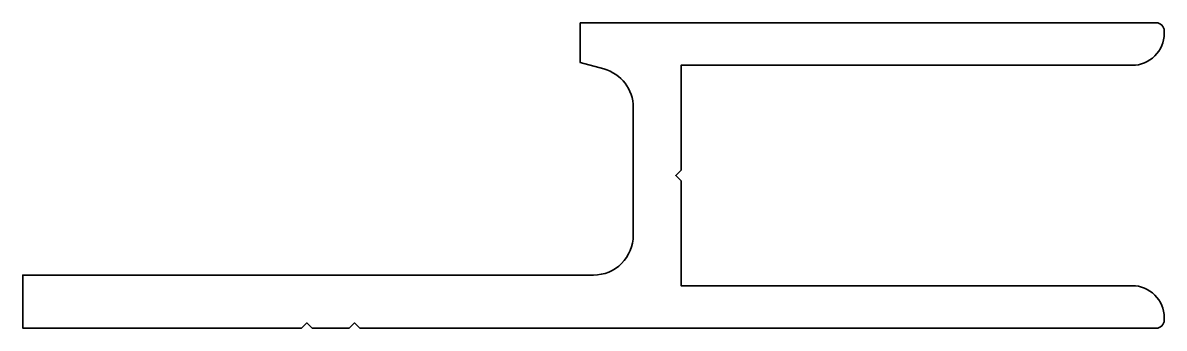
# Model space of a CAD drawing. Header units: millimetres. Extents: x -21 to 22, y -2 to 9.5.
import ezdxf

# ---------------------------------------------------------------- set-up
doc = ezdxf.new("R2010")
doc.units = ezdxf.units.MM
doc.layers.add('AM_0', color=7, linetype='Continuous', lineweight=35)
doc.layers.add('X_COMP_CONT_ALU', color=50, linetype='Continuous', lineweight=35)

# ---------------------------------------------------------------- blocks, each defined once
blk = doc.blocks.new('160747-ICC')
at = {"layer": 'X_COMP_CONT_ALU'}
blk.add_lwpolyline([(0.5, 0), (-21, 0), (-21, -2), (-10.5, -2), (-10.3, -1.8), (-10.1, -2), (-8.7, -2), (-8.5, -1.8), (-8.3, -2), (21.7, -2, 0.414214), (22, -1.7), (22, -1.6, 0.414214), (20.8, -0.4), (3.8, -0.4), (3.8, 3.55), (3.6, 3.75), (3.8, 3.95), (3.8, 7.9), (20.8, 7.9, 0.414214), (22, 9.1), (22, 9.2, 0.414214), (21.7, 9.5), (0, 9.5), (0, 8), (0.888, 7.762, -0.339411), (2, 6.313), (2, 1.5, -0.414214), (0.5, 0)], format="xyb", close=True, dxfattribs=at)

msp = doc.modelspace()

# ---------------------------------------------------------------- block references
at = {"layer": 'AM_0'}
msp.add_blockref('160747-ICC', (0, 0), dxfattribs=at)

doc.saveas('drawing.dxf')
